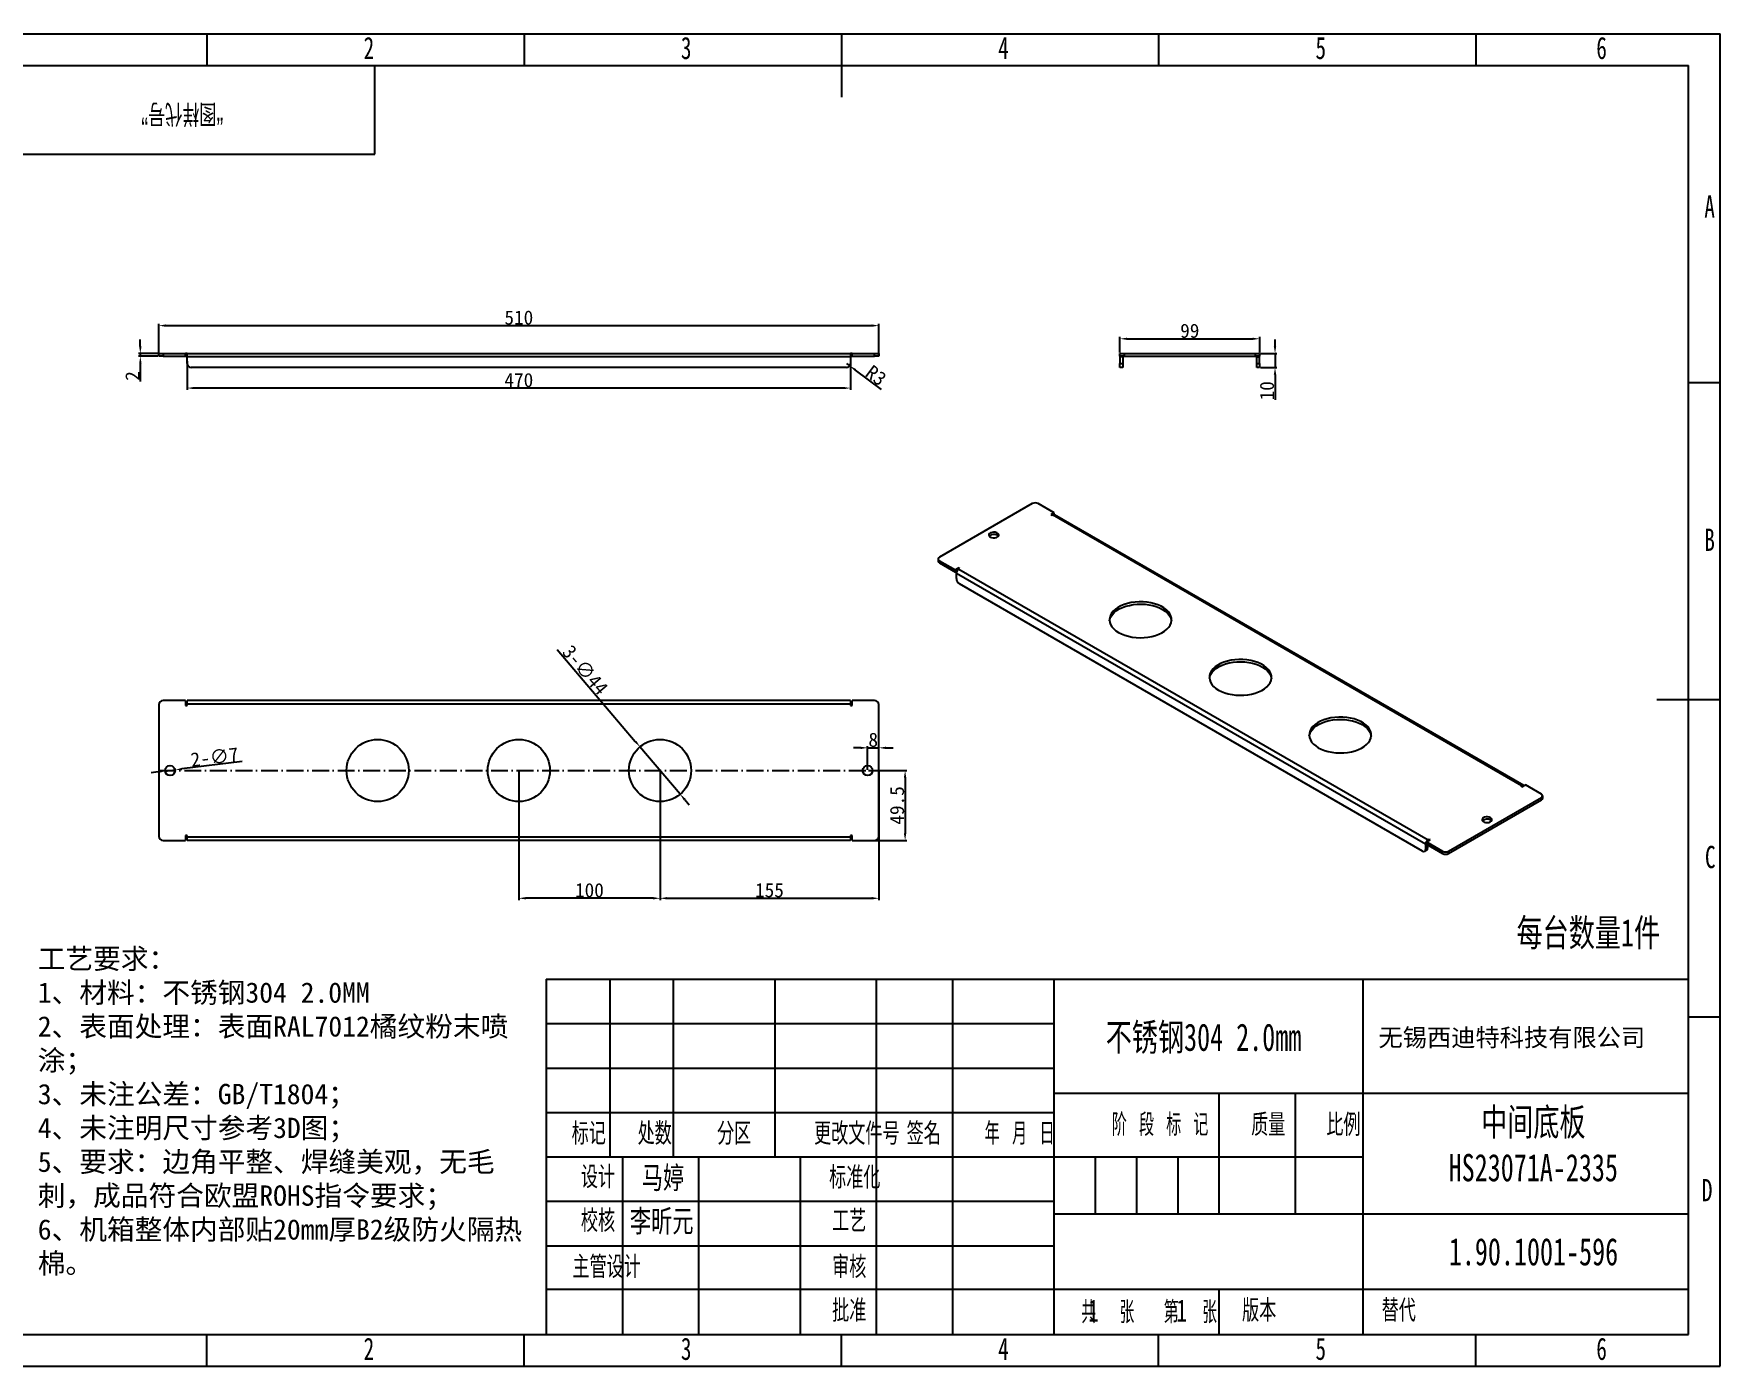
# Model space of a CAD drawing. Header units: millimetres. Extents: x -14348 to 6039, y -1826 to 2921.
# Drawn here: x 4844 to 6039, y -512 to 432 of the extents above; entities that cross this region are included whole.
import ezdxf

# ---------------------------------------------------------------- set-up
doc = ezdxf.new("R2010")
doc.units = ezdxf.units.MM
doc.linetypes.add('ACAD_ISO10W100', pattern=[18, 12, -3, 0, -3])
doc.layers.add('图框', color=7, linetype='Continuous')
doc.layers.add('标注', color=3, linetype='Continuous')
doc.layers.add('文字层', color=3, linetype='Continuous', lineweight=25)
doc.layers.add('粗实线层', color=7, linetype='Continuous', lineweight=25)
doc.styles.add('SLDTEXTSTYLE0', font='TXT', dxfattribs={"width": 0.7, "bigfont": 'bigfont'})
doc.styles.add('SLDTEXTSTYLE1', font='TXT', dxfattribs={"width": 0.6, "bigfont": 'bigfont'})
doc.styles.add('SLDTEXTSTYLE2', font='TXT', dxfattribs={"width": 0.614286, "bigfont": 'bigfont'})
doc.styles.add('SLDTEXTSTYLE3', font='TXT', dxfattribs={"width": 0.62, "bigfont": 'bigfont'})
doc.styles.add('SLDTEXTSTYLE5', font='TXT', dxfattribs={"width": 0.7})
doc.dimstyles.new('ISO-25', dxfattribs={"dimtxt": 10, "dimasz": 5, "dimexe": 1.25, "dimexo": 0.625, "dimtad": 1, "dimdsep": 46, "dimtxsty": 'Standard', "dimcen": 2.5, "dimadec": 0, "dimazin": 0, "dimtfac": 1, "dimtmove": 0, "dimatfit": 3, "dimfxl": 1, "dimarcsym": 0})

# ---------------------------------------------------------------- blocks, each defined once
blk = doc.blocks.new('*D105')
at = {"layer": 'Defpoints', "color": 0, "transparency": 16777216}
for p in [(5442.7, 225.3), (4932.7, 203.6), (5442.7, 203.6)]:
    blk.add_point(p, dxfattribs=at)
at = {"layer": '标注', "color": 0, "lineweight": -2, "transparency": 16777216}
for p, q in [((4932.7, 204.2), (4932.7, 226.6)), ((4937.7, 225.3), (5437.7, 225.3)), ((5442.7, 204.2), (5442.7, 226.6))]:
    blk.add_line(p, q, dxfattribs=at)
at = {"layer": '标注', "color": 0, "transparency": 16777216}
for points in [[(4937.7, 226.2), (4937.7, 224.5), (4932.7, 225.3)], [(5437.7, 226.2), (5437.7, 224.5), (5442.7, 225.3)]]:
    blk.add_solid(points, dxfattribs=at)
at = {"layer": '标注', "color": 0, "transparency": 16777216, "insert": (5187.7, 231), "char_height": 10, "attachment_point": 5}
blk.add_mtext('510', dxfattribs=at)
blk = doc.blocks.new('*D106')
at = {"layer": 'Defpoints', "color": 0, "transparency": 16777216}
for p in [(4952.7, 200.9), (5422.7, 200.9), (4952.7, 181.1)]:
    blk.add_point(p, dxfattribs=at)
at = {"layer": '标注', "color": 0, "lineweight": -2, "transparency": 16777216}
for p, q in [((4952.7, 200.2), (4952.7, 179.8)), ((5422.7, 200.2), (5422.7, 179.8)), ((5417.7, 181.1), (4957.7, 181.1))]:
    blk.add_line(p, q, dxfattribs=at)
at = {"layer": '标注', "color": 0, "transparency": 16777216}
for points in [[(4957.7, 181.9), (4957.7, 180.3), (4952.7, 181.1)], [(5417.7, 181.9), (5417.7, 180.3), (5422.7, 181.1)]]:
    blk.add_solid(points, dxfattribs=at)
at = {"layer": '标注', "color": 0, "transparency": 16777216, "insert": (5187.7, 186.7), "char_height": 10, "attachment_point": 5}
blk.add_mtext('470', dxfattribs=at)
blk = doc.blocks.new('*D107')
at = {"layer": 'Defpoints', "color": 0, "transparency": 16777216}
for p in [(4919.6, 203.6), (4932.7, 205.6), (4932.7, 203.6)]:
    blk.add_point(p, dxfattribs=at)
at = {"layer": '标注', "color": 0, "lineweight": -2, "transparency": 16777216}
for p, q in [((4919.6, 210.6), (4919.6, 215.6)), ((4932.1, 205.6), (4918.4, 205.6)), ((4932.1, 203.6), (4918.4, 203.6)), ((4919.6, 205.6), (4919.6, 203.6)), ((4919.6, 198.6), (4919.6, 185.7))]:
    blk.add_line(p, q, dxfattribs=at)
at = {"layer": '标注', "color": 0, "transparency": 16777216}
for points in [[(4918.8, 210.6), (4920.5, 210.6), (4919.6, 205.6)], [(4918.8, 198.6), (4920.5, 198.6), (4919.6, 203.6)]]:
    blk.add_solid(points, dxfattribs=at)
at = {"layer": '标注', "color": 0, "transparency": 16777216, "insert": (4914, 189.7), "char_height": 10, "attachment_point": 5, "rotation": 90}
blk.add_mtext('2', dxfattribs=at)
blk = doc.blocks.new('*D108')
at = {"layer": 'Defpoints', "color": 0, "transparency": 16777216}
for p in [(5419.7, 198.6), (5422.1, 196.8)]:
    blk.add_point(p, dxfattribs=at)
at = {"layer": '标注', "color": 0, "lineweight": -2, "transparency": 16777216}
for p, q in [((5419.7, 198.6), (5422.1, 196.8)), ((5444.5, 180.1), (5426.1, 193.8))]:
    blk.add_line(p, q, dxfattribs=at)
at = {"layer": '标注', "color": 0, "transparency": 16777216}
blk.add_solid([(5426.6, 194.5), (5425.6, 193.2), (5422.1, 196.8)], dxfattribs=at)
at = {"layer": '标注', "color": 0, "transparency": 16777216, "insert": (5440.7, 190), "char_height": 10, "attachment_point": 5, "rotation": 323.2207}
blk.add_mtext('R3', dxfattribs=at)
blk = doc.blocks.new('*D109')
at = {"layer": 'Defpoints', "color": 0, "transparency": 16777216}
for p in [(5712.4, 216), (5613.4, 205.6), (5712.4, 205.6)]:
    blk.add_point(p, dxfattribs=at)
at = {"layer": '标注', "color": 0, "lineweight": -2, "transparency": 16777216}
for p, q in [((5613.4, 206.2), (5613.4, 217.3)), ((5618.4, 216), (5707.4, 216)), ((5712.4, 206.2), (5712.4, 217.3))]:
    blk.add_line(p, q, dxfattribs=at)
at = {"layer": '标注', "color": 0, "transparency": 16777216}
for points in [[(5618.4, 216.8), (5618.4, 215.2), (5613.4, 216)], [(5707.4, 216.8), (5707.4, 215.2), (5712.4, 216)]]:
    blk.add_solid(points, dxfattribs=at)
at = {"layer": '标注', "color": 0, "transparency": 16777216, "insert": (5662.9, 221.6), "char_height": 10, "attachment_point": 5}
blk.add_mtext('99', dxfattribs=at)
blk = doc.blocks.new('*D110')
at = {"layer": 'Defpoints', "color": 0, "transparency": 16777216}
for p in [(5712.4, 205.6), (5712.4, 195.6), (5723.3, 195.6)]:
    blk.add_point(p, dxfattribs=at)
at = {"layer": '标注', "color": 0, "lineweight": -2, "transparency": 16777216}
for p, q in [((5723.3, 210.6), (5723.3, 215.6)), ((5713, 205.6), (5724.5, 205.6)), ((5723.3, 205.6), (5723.3, 195.6)), ((5713, 195.6), (5724.5, 195.6)), ((5723.3, 190.6), (5723.3, 172.7))]:
    blk.add_line(p, q, dxfattribs=at)
at = {"layer": '标注', "color": 0, "transparency": 16777216}
for points in [[(5722.4, 210.6), (5724.1, 210.6), (5723.3, 205.6)], [(5722.4, 190.6), (5724.1, 190.6), (5723.3, 195.6)]]:
    blk.add_solid(points, dxfattribs=at)
at = {"layer": '标注', "color": 0, "transparency": 16777216, "insert": (5717.6, 179.2), "char_height": 10, "attachment_point": 5, "rotation": 90}
blk.add_mtext('10', dxfattribs=at)
blk = doc.blocks.new('*D111')
at = {"layer": 'Defpoints', "color": 0, "transparency": 16777216}
for p in [(5287.7, -89.8), (5442.7, -89.8), (5442.7, -180.3)]:
    blk.add_point(p, dxfattribs=at)
at = {"layer": '标注', "color": 0, "lineweight": -2, "transparency": 16777216}
for p, q in [((5287.7, -90.4), (5287.7, -181.5)), ((5442.7, -90.4), (5442.7, -181.5)), ((5292.7, -180.3), (5437.7, -180.3))]:
    blk.add_line(p, q, dxfattribs=at)
at = {"layer": '标注', "color": 0, "transparency": 16777216}
for points in [[(5292.7, -179.4), (5292.7, -181.1), (5287.7, -180.3)], [(5437.7, -179.4), (5437.7, -181.1), (5442.7, -180.3)]]:
    blk.add_solid(points, dxfattribs=at)
at = {"layer": '标注', "color": 0, "transparency": 16777216, "insert": (5365.2, -174.6), "char_height": 10, "attachment_point": 5}
blk.add_mtext('155', dxfattribs=at)
blk = doc.blocks.new('*D112')
at = {"layer": 'Defpoints', "color": 0, "transparency": 16777216}
for p in [(5442.7, -73.7), (5434.7, -89.8), (5442.7, -89.8)]:
    blk.add_point(p, dxfattribs=at)
at = {"layer": '标注', "color": 0, "lineweight": -2, "transparency": 16777216}
for p, q in [((5429.7, -73.7), (5424.7, -73.7)), ((5434.7, -89.2), (5434.7, -72.5)), ((5434.7, -73.7), (5442.7, -73.7)), ((5442.7, -89.2), (5442.7, -72.5)), ((5447.7, -73.7), (5452.7, -73.7))]:
    blk.add_line(p, q, dxfattribs=at)
at = {"layer": '标注', "color": 0, "transparency": 16777216}
for points in [[(5429.7, -72.9), (5429.7, -74.6), (5434.7, -73.7)], [(5447.7, -72.9), (5447.7, -74.6), (5442.7, -73.7)]]:
    blk.add_solid(points, dxfattribs=at)
at = {"layer": '标注', "color": 0, "transparency": 16777216, "insert": (5438.7, -68.1), "char_height": 10, "attachment_point": 5}
blk.add_mtext('8', dxfattribs=at)
blk = doc.blocks.new('*D113')
at = {"layer": 'Defpoints', "color": 0, "transparency": 16777216}
for p in [(5434.7, -89.8), (5431.7, -139.3), (5461.3, -139.3)]:
    blk.add_point(p, dxfattribs=at)
at = {"layer": '标注', "color": 0, "lineweight": -2, "transparency": 16777216}
for p, q in [((5435.3, -89.8), (5462.5, -89.8)), ((5461.3, -94.8), (5461.3, -134.3)), ((5432.3, -139.3), (5462.5, -139.3))]:
    blk.add_line(p, q, dxfattribs=at)
at = {"layer": '标注', "color": 0, "transparency": 16777216}
for points in [[(5460.4, -94.8), (5462.1, -94.8), (5461.3, -89.8)], [(5460.4, -134.3), (5462.1, -134.3), (5461.3, -139.3)]]:
    blk.add_solid(points, dxfattribs=at)
at = {"layer": '标注', "color": 0, "transparency": 16777216, "insert": (5455.6, -114.5), "char_height": 10, "attachment_point": 5, "rotation": 90}
blk.add_mtext('49.5', dxfattribs=at)
blk = doc.blocks.new('*D114')
at = {"layer": 'Defpoints', "color": 0, "transparency": 16777216}
for p in [(5273.5, -73), (5301.9, -106.5)]:
    blk.add_point(p, dxfattribs=at)
at = {"layer": '标注', "color": 0, "lineweight": -2, "transparency": 16777216}
for p, q in [((5214.9, -4), (5270.2, -69.2)), ((5301.9, -106.5), (5273.5, -73)), ((5305.2, -110.4), (5308.4, -114.2))]:
    blk.add_line(p, q, dxfattribs=at)
at = {"layer": '标注', "color": 0, "transparency": 16777216}
for points in [[(5270.9, -68.7), (5269.6, -69.7), (5273.5, -73)], [(5305.8, -109.8), (5304.5, -110.9), (5301.9, -106.5)]]:
    blk.add_solid(points, dxfattribs=at)
at = {"layer": '标注', "color": 0, "transparency": 16777216, "insert": (5234.7, -18.6), "char_height": 10, "attachment_point": 5, "rotation": 310.3334}
blk.add_mtext('3-∅44', dxfattribs=at)
blk = doc.blocks.new('*D115')
at = {"layer": 'Defpoints', "color": 0, "transparency": 16777216}
for p in [(4937.2, -90.2), (4944.2, -89.4)]:
    blk.add_point(p, dxfattribs=at)
at = {"layer": '标注', "color": 0, "lineweight": -2, "transparency": 16777216}
for p, q in [((4991.7, -83.5), (4949.1, -88.7)), ((4932.3, -90.8), (4927.3, -91.4)), ((4937.2, -90.2), (4944.2, -89.4))]:
    blk.add_line(p, q, dxfattribs=at)
at = {"layer": '标注', "color": 0, "transparency": 16777216}
for points in [[(4932.2, -90), (4932.4, -91.6), (4937.2, -90.2)], [(4949, -87.9), (4949.2, -89.6), (4944.2, -89.4)]]:
    blk.add_solid(points, dxfattribs=at)
at = {"layer": '标注', "color": 0, "transparency": 16777216, "insert": (4972.2, -80.2), "char_height": 10, "attachment_point": 5, "rotation": 6.9793}
blk.add_mtext('2-∅7', dxfattribs=at)
blk = doc.blocks.new('*D116')
at = {"layer": 'Defpoints', "color": 0, "transparency": 16777216}
for p in [(5187.7, -89.8), (5287.7, -89.8), (5187.7, -180.3)]:
    blk.add_point(p, dxfattribs=at)
at = {"layer": '标注', "color": 0, "lineweight": -2, "transparency": 16777216}
for p, q in [((5187.7, -90.4), (5187.7, -181.5)), ((5287.7, -90.4), (5287.7, -181.5)), ((5282.7, -180.3), (5192.7, -180.3))]:
    blk.add_line(p, q, dxfattribs=at)
at = {"layer": '标注', "color": 0, "transparency": 16777216}
for points in [[(5192.7, -179.4), (5192.7, -181.1), (5187.7, -180.3)], [(5282.7, -179.4), (5282.7, -181.1), (5287.7, -180.3)]]:
    blk.add_solid(points, dxfattribs=at)
at = {"layer": '标注', "color": 0, "transparency": 16777216, "insert": (5237.7, -174.6), "char_height": 10, "attachment_point": 5}
blk.add_mtext('100', dxfattribs=at)

msp = doc.modelspace()

# ---------------------------------------------------------------- linework, layer by layer
at = {"color": 7, "linetype": 'Continuous', "lineweight": 25}
for p, q in [((4932.707, 203.617), (4932.707, 205.617)), ((4932.707, 205.617), (4935.707, 205.617)), ((4935.707, 203.617), (4932.707, 203.617)), ((4935.707, 205.617), (4935.707, 203.617)), ((4935.707, 205.617), (4951.707, 205.617)), ((4935.707, 203.617), (4951.707, 203.617)), ((4951.707, 203.617), (4951.707, 205.617)), ((4952.707, 205.617), (4951.707, 205.617)), ((4951.707, 203.617), (4952.707, 203.617)), ((4952.707, 203.117), (4952.707, 205.617)), ((4952.707, 205.617), (5422.707, 205.617)), ((5422.707, 203.117), (4952.707, 203.117)), ((4952.707, 198.617), (4952.707, 203.117)), ((5422.707, 205.617), (5422.707, 203.117)), ((5423.707, 205.617), (5422.707, 205.617)), ((5422.707, 203.617), (5423.707, 203.617)), ((5422.707, 203.117), (5422.707, 198.617)), ((5423.707, 203.617), (5423.707, 205.617)), ((5423.707, 205.617), (5439.707, 205.617)), ((5423.707, 203.617), (5439.707, 203.617)), ((5439.707, 203.617), (5439.707, 205.617)), ((5439.707, 205.617), (5442.707, 205.617)), ((5442.707, 203.617), (5439.707, 203.617)), ((5442.707, 205.617), (5442.707, 203.617)), ((5613.384, 203.617), (5613.384, 205.617)), ((5613.384, 205.617), (5616.384, 205.617)), ((5616.384, 203.617), (5613.384, 203.617)), ((5615.384, 203.117), (5613.384, 203.117)), ((5613.384, 203.117), (5613.384, 198.617)), ((5615.384, 203.117), (5615.384, 198.617)), ((5616.384, 205.617), (5616.384, 203.617)), ((5616.384, 205.617), (5709.384, 205.617)), ((5616.384, 203.617), (5709.384, 203.617)), ((5709.384, 203.617), (5709.384, 205.617)), ((5709.384, 205.617), (5712.384, 205.617)), ((5712.384, 203.617), (5709.384, 203.617)), ((5710.384, 203.117), (5712.384, 203.117)), ((5710.384, 198.617), (5710.384, 203.117)), ((5712.384, 205.617), (5712.384, 203.617)), ((5712.384, 198.617), (5712.384, 203.117)), ((5419.707, 195.617), (4955.707, 195.617)), ((5613.384, 198.617), (5615.384, 198.617)), ((5613.384, 195.617), (5613.384, 198.617)), ((5615.384, 195.617), (5613.384, 195.617)), ((5615.384, 198.617), (5615.384, 195.617)), ((5710.384, 198.617), (5712.384, 198.617)), ((5710.384, 195.617), (5710.384, 198.617)), ((5712.384, 195.617), (5710.384, 195.617)), ((5712.384, 198.617), (5712.384, 195.617)), ((5551.324, 99.249), (5485.563, 61.286)), ((5566.881, 92.717), (5555.567, 99.249)), ((5566.881, 92.717), (5564.406, 91.289)), ((5564.406, 91.289), (5565.113, 90.88)), ((5565.113, 90.88), (5565.82, 91.289)), ((5898.16, -100.567), (5565.82, 91.289)), ((5566.881, 91.493), (5566.881, 92.717)), ((5899.41, -100.443), (5567.07, 91.412)), ((5484.685, 60.061), (5484.685, 58.428)), ((5485.563, 58.836), (5496.877, 52.305)), ((5485.563, 58.836), (5485.563, 57.203)), ((5485.563, 57.203), (5496.877, 50.672)), ((5499.352, 53.734), (5496.877, 52.305)), ((5496.877, 50.672), (5496.877, 52.305)), ((5496.877, 50.672), (5497.938, 51.284)), ((5829.924, -142), (5497.584, 49.856)), ((5497.584, 46.181), (5497.584, 49.856)), ((5500.059, 53.326), (5499.352, 53.734)), ((5499.352, 52.917), (5499.352, 53.734)), ((5499.352, 52.917), (5500.059, 53.326)), ((5499.352, 52.917), (5831.692, -138.938)), ((5827.803, -146.9), (5499.706, 42.507)), ((4932.707, -43.277), (4932.707, -136.277)), ((4951.707, -40.277), (4935.707, -40.277)), ((4951.707, -40.277), (4951.707, -43.777)), ((4951.707, -43.777), (4952.707, -43.777)), ((4952.707, -42.777), (4952.707, -40.277)), ((5422.707, -40.277), (4952.707, -40.277)), ((4952.707, -43.777), (4952.707, -42.777)), ((5422.707, -42.777), (4952.707, -42.777)), ((5422.707, -40.277), (5422.707, -42.777)), ((5422.707, -42.777), (5422.707, -43.777)), ((5422.707, -43.777), (5423.707, -43.777)), ((5423.707, -43.777), (5423.707, -40.277)), ((5439.707, -40.277), (5423.707, -40.277)), ((5442.707, -136.277), (5442.707, -43.277)), ((5898.16, -100.567), (5897.453, -100.975)), ((5897.453, -100.975), (5898.16, -101.384)), ((5898.16, -101.384), (5900.635, -99.955)), ((5898.16, -101.384), (5898.16, -100.567)), ((5911.949, -106.486), (5900.635, -99.955)), ((5846.188, -146.898), (5911.949, -108.935)), ((5846.188, -148.531), (5911.949, -110.568)), ((5911.949, -110.568), (5911.949, -108.935)), ((5912.827, -109.344), (5912.827, -107.711)), ((4935.707, -139.277), (4951.707, -139.277)), ((4952.707, -135.777), (4951.707, -135.777)), ((4951.707, -135.777), (4951.707, -139.277)), ((4952.707, -136.777), (4952.707, -135.777)), ((4952.707, -136.777), (5422.707, -136.777)), ((4952.707, -139.277), (4952.707, -136.777)), ((5422.707, -139.277), (4952.707, -139.277)), ((5423.707, -135.777), (5422.707, -135.777)), ((5422.707, -135.777), (5422.707, -136.777)), ((5422.707, -136.777), (5422.707, -139.277)), ((5423.707, -139.277), (5423.707, -135.777)), ((5423.707, -139.277), (5439.707, -139.277)), ((5830.632, -141.592), (5829.924, -142)), ((5829.924, -142), (5829.924, -145.675)), ((5830.632, -140.367), (5833.106, -138.938)), ((5830.632, -140.367), (5841.945, -146.898)), ((5830.632, -142), (5830.632, -140.367)), ((5830.632, -142), (5841.945, -148.531)), ((5831.339, -142.408), (5831.339, -144.858)), ((5832.399, -138.53), (5831.692, -138.938)), ((5831.692, -139.755), (5831.692, -138.938)), ((5833.106, -138.938), (5832.399, -138.53)), ((5832.399, -139.347), (5832.399, -138.53)), ((5829.303, -147.048), (5830.717, -146.232)), ((5829.924, -145.675), (5831.339, -144.858)), ((5841.945, -148.531), (5841.945, -146.898)), ((5846.188, -146.898), (5846.188, -148.531))]:
    msp.add_line(p, q, dxfattribs=at)
at = {"color": 7, "linetype": 'Continuous', "lineweight": 25, "flags": 128}
for points in [[(5613.434, 203.617), (5613.432, 203.605), (5613.384, 203.117)], [(5712.384, 203.117), (5712.336, 203.605), (5712.333, 203.617)], [(5521.626, 75.573), (5522.564, 75.186), (5523.668, 74.997), (5524.819, 75.024), (5525.892, 75.266), (5526.772, 75.696), (5527.361, 76.267), (5527.598, 76.918), (5527.455, 77.578), (5526.949, 78.176), (5526.134, 78.646), (5525.099, 78.938), (5523.956, 79.02), (5522.828, 78.884), (5521.839, 78.543), (5521.094, 78.036), (5520.675, 77.416), (5520.628, 76.752), (5520.956, 76.114), (5521.626, 75.573)], [(5526.576, 76.797), (5527.245, 76.256), (5527.302, 76.185)], [(5612.489, 8.015), (5614.606, 6.94), (5616.944, 6.031), (5619.464, 5.301), (5622.125, 4.764), (5624.883, 4.427), (5627.693, 4.297), (5630.509, 4.375), (5633.284, 4.661), (5635.973, 5.149), (5638.533, 5.831), (5640.92, 6.697), (5643.095, 7.732), (5645.024, 8.919), (5646.673, 10.239), (5648.017, 11.669), (5649.033, 13.187), (5649.704, 14.768), (5650.02, 16.385), (5649.975, 18.012), (5649.57, 19.623), (5648.811, 21.19), (5647.711, 22.689), (5646.289, 24.094), (5644.567, 25.382), (5642.573, 26.533), (5640.341, 27.527), (5637.907, 28.348), (5635.312, 28.983), (5632.596, 29.421), (5629.807, 29.655), (5626.988, 29.681), (5624.187, 29.499), (5621.449, 29.111), (5618.819, 28.525), (5616.341, 27.749), (5614.055, 26.797), (5611.998, 25.684), (5610.206, 24.428), (5608.706, 23.05), (5607.524, 21.572), (5606.678, 20.02), (5606.184, 18.418), (5606.048, 16.792), (5606.274, 15.17), (5606.857, 13.578), (5607.788, 12.041), (5609.052, 10.587), (5610.627, 9.237), (5612.489, 8.015)], [(5606.091, 16.179), (5606.386, 17.59), (5607.058, 19.171), (5608.074, 20.689), (5609.417, 22.119), (5611.067, 23.439), (5612.996, 24.626), (5615.171, 25.661), (5617.558, 26.527), (5620.117, 27.209), (5622.807, 27.697), (5625.582, 27.983), (5628.398, 28.061), (5631.208, 27.931), (5633.966, 27.594), (5636.627, 27.057), (5639.147, 26.327), (5641.485, 25.418), (5643.602, 24.343)], [(5643.602, 24.343), (5645.463, 23.121), (5647.039, 21.771), (5648.303, 20.317), (5649.234, 18.78), (5649.817, 17.188), (5650, 16.179)], [(5683.2, -32.805), (5685.317, -33.88), (5687.654, -34.79), (5690.174, -35.519), (5692.835, -36.057), (5695.593, -36.393), (5698.403, -36.524), (5701.219, -36.445), (5703.995, -36.16), (5706.684, -35.672), (5709.243, -34.989), (5711.63, -34.124), (5713.806, -33.089), (5715.734, -31.902), (5717.384, -30.582), (5718.728, -29.151), (5719.744, -27.633), (5720.415, -26.053), (5720.731, -24.435), (5720.685, -22.808), (5720.28, -21.198), (5719.522, -19.63), (5718.422, -18.132), (5716.999, -16.727), (5715.277, -15.438), (5713.284, -14.287), (5711.052, -13.293), (5708.618, -12.472), (5706.022, -11.837), (5703.307, -11.399), (5700.517, -11.165), (5697.699, -11.139), (5694.897, -11.321), (5692.159, -11.709), (5689.53, -12.295), (5687.051, -13.071), (5684.765, -14.024), (5682.709, -15.137), (5680.916, -16.393), (5679.417, -17.771), (5678.234, -19.248), (5677.389, -20.801), (5676.894, -22.403), (5676.759, -24.028), (5676.985, -25.651), (5677.568, -27.243), (5678.499, -28.779), (5679.763, -30.234), (5681.338, -31.583), (5683.2, -32.805)], [(5676.802, -24.641), (5677.097, -23.23), (5677.768, -21.65), (5678.784, -20.132), (5680.128, -18.701), (5681.778, -17.381), (5683.706, -16.194), (5685.882, -15.159), (5688.269, -14.293), (5690.828, -13.611), (5693.517, -13.123), (5696.293, -12.837), (5699.109, -12.759), (5701.919, -12.89), (5704.677, -13.226), (5707.338, -13.764), (5709.858, -14.493), (5712.195, -15.403), (5714.312, -16.477)], [(5714.312, -16.477), (5716.174, -17.7), (5717.75, -19.049), (5719.013, -20.504), (5719.944, -22.04), (5720.528, -23.632), (5720.711, -24.641)], [(5753.91, -73.626), (5756.027, -74.7), (5758.365, -75.61), (5760.885, -76.34), (5763.546, -76.877), (5766.304, -77.214), (5769.114, -77.344), (5771.93, -77.266), (5774.705, -76.98), (5777.395, -76.492), (5779.954, -75.81), (5782.341, -74.944), (5784.517, -73.909), (5786.445, -72.722), (5788.095, -71.402), (5789.439, -69.972), (5790.454, -68.454), (5791.126, -66.873), (5791.441, -65.256), (5791.396, -63.629), (5790.991, -62.018), (5790.232, -60.451), (5789.133, -58.952), (5787.71, -57.547), (5785.988, -56.259), (5783.994, -55.108), (5781.763, -54.114), (5779.329, -53.292), (5776.733, -52.658), (5774.018, -52.22), (5771.228, -51.986), (5768.409, -51.96), (5765.608, -52.142), (5762.87, -52.529), (5760.24, -53.116), (5757.762, -53.892), (5755.476, -54.844), (5753.42, -55.957), (5751.627, -57.213), (5750.127, -58.591), (5748.945, -60.069), (5748.1, -61.621), (5747.605, -63.223), (5747.47, -64.849), (5747.695, -66.471), (5748.278, -68.063), (5749.21, -69.599), (5750.473, -71.054), (5752.049, -72.404), (5753.91, -73.626)], [(5747.512, -65.462), (5747.808, -64.051), (5748.479, -62.47), (5749.495, -60.952), (5750.839, -59.521), (5752.489, -58.202), (5754.417, -57.015), (5756.593, -55.98), (5758.98, -55.114), (5761.539, -54.431), (5764.228, -53.943), (5767.004, -53.658), (5769.819, -53.58), (5772.629, -53.71), (5775.388, -54.047), (5778.048, -54.584), (5780.568, -55.314), (5782.906, -56.223), (5785.023, -57.298)], [(5785.023, -57.298), (5786.885, -58.52), (5788.46, -59.87), (5789.724, -61.324), (5790.655, -62.86), (5791.238, -64.453), (5791.421, -65.462)], [(5875.886, -123.223), (5874.949, -122.836), (5873.844, -122.646), (5872.693, -122.674), (5871.62, -122.916), (5870.741, -123.345), (5870.151, -123.917), (5869.914, -124.568), (5870.057, -125.228), (5870.563, -125.825), (5871.378, -126.296), (5872.413, -126.588), (5873.556, -126.67), (5874.684, -126.534), (5875.674, -126.193), (5876.418, -125.686), (5876.837, -125.066), (5876.885, -124.401), (5876.556, -123.764), (5875.886, -123.223)], [(5875.886, -124.856), (5876.556, -125.397), (5876.613, -125.468)]]:
    msp.add_lwpolyline(points, dxfattribs=at)
at = {"color": 7, "linetype": 'Continuous', "lineweight": 25}
for centre, radius in [((5087.707, -89.777), 22), ((5187.707, -89.777), 22), ((5287.707, -89.777), 22), ((4940.707, -89.777), 3.5), ((5434.707, -89.777), 3.5)]:
    msp.add_circle(centre, radius, dxfattribs=at)
for centre, radius, start, end in [((5615.884, 203.117), 0.5, 90, 180), ((5709.884, 203.117), 0.5, 0, 90), ((4955.707, 198.617), 3, 180, 270), ((5419.707, 198.617), 3, 270, 0), ((5553.446, 95.155), 4.611, 62.609672, 117.390328), ((5566.552, 90.266), 1.257, 65.692881, 125.617577), ((5524.15, 72.667), 4.79, 59.572707, 132.738023), ((5486.028, 60.061), 1.31, 110.783421, 249.216579), ((5486.186, 58.578), 1.509, 185.694799, 245.625342), ((5501.422, 49.681), 3.842, 122.605478, 177.394522), ((5502.19, 46.391), 4.61, 182.605478, 237.394522), ((4935.707, -43.277), 3, 90, 180), ((5439.707, -43.277), 3, 0, 90), ((5898.867, -101.495), 1.167, 52.690275, 127.305693), ((5911.484, -107.711), 1.31, 290.783421, 69.216579), ((5911.326, -109.194), 1.509, 294.374658, 354.305201), ((5873.461, -128.986), 4.79, 59.572707, 132.738023), ((4935.707, -136.277), 3, 180, 270), ((5439.707, -136.277), 3, 270, 0), ((5833.762, -142.175), 3.842, 122.605478, 177.394522), ((5828.631, -145.884), 1.31, 230.796715, 9.214037), ((5829.912, -145.04), 1.439, 304.056351, 7.25583), ((5844.067, -142.804), 4.611, 242.609672, 297.390328), ((5844.067, -144.437), 4.611, 242.609672, 297.390328)]:
    msp.add_arc(centre, radius, start, end, dxfattribs=at)
at = {"layer": '图框'}
for p, q in [((4703.774, 432.072), (6038.606, 432.072)), ((4966.695, 432.072), (4966.695, 409.6)), ((5191.415, 432.072), (5191.415, 409.6)), ((5640.853, 432.072), (5640.853, 409.6)), ((5865.572, 432.072), (5865.572, 409.6)), ((6038.606, -511.748), (6038.606, 432.072)), ((6038.606, 184.881), (6016.134, 184.881)), ((5207.145, -269.052), (5566.695, -269.052)), ((6038.606, -264.557), (6016.134, -264.557)), ((5207.145, -300.512), (5566.695, -300.512)), ((5595.909, -363.434), (5595.909, -403.883)), ((5625.122, -363.434), (5625.122, -403.883)), ((5654.336, -363.434), (5654.336, -403.883)), ((4966.695, -511.748), (4966.695, -489.276)), ((5191.415, -511.748), (5191.415, -489.276)), ((5640.853, -511.748), (5640.853, -489.276)), ((5865.572, -511.748), (5865.572, -489.276)), ((4703.774, -511.748), (6038.606, -511.748))]:
    msp.add_line(p, q, dxfattribs=at)
at = {"layer": '图框', "lineweight": 25}
for p, q in [((5416.134, 432.072), (5416.134, 387.128)), ((6038.606, -39.838), (5993.662, -39.838)), ((5207.145, -237.591), (5207.145, -489.276)), ((5207.145, -237.591), (6016.134, -237.591)), ((5252.089, -237.591), (5252.089, -363.434)), ((5297.032, -237.591), (5297.032, -363.434)), ((5368.943, -237.591), (5368.943, -363.434)), ((5440.853, -237.591), (5440.853, -489.276)), ((5494.785, -237.591), (5494.785, -489.276)), ((5566.552, -237.357), (5566.716, -489.276)), ((5785.535, -237.591), (5785.535, -489.276)), ((5566.605, -318.255), (6016.043, -318.255)), ((5683.549, -318.179), (5683.549, -403.572)), ((5737.482, -318.49), (5737.482, -403.883)), ((5207.145, -331.973), (5566.695, -331.973)), ((5207.145, -363.434), (5566.695, -363.434)), ((5261.077, -363.434), (5261.077, -489.276)), ((5315.01, -363.434), (5315.01, -489.276)), ((5386.92, -363.434), (5386.92, -489.276)), ((5566.764, -363.434), (5785.535, -363.434)), ((5207.145, -394.894), (5566.695, -394.894)), ((5566.695, -403.883), (6016.134, -403.883)), ((5207.145, -426.355), (5566.695, -426.355)), ((5207.145, -457.069), (5566.695, -457.069)), ((5566.695, -457.069), (6016.134, -457.069)), ((5683.549, -457.069), (5683.549, -489.276)), ((4816.134, -489.276), (6016.134, -489.276)), ((5416.134, -511.748), (5416.134, -489.276))]:
    msp.add_line(p, q, dxfattribs=at)
at = {"layer": '图框', "linetype": 'Continuous', "lineweight": 25}
for p in [(4816.134, 409.6), (6016.134, -489.276)]:
    msp.add_line(p, (6016.134, 409.6), dxfattribs=at)
at = {"layer": '标注', "color": 1, "linetype": 'ACAD_ISO10W100'}
msp.add_line((4932.707, -89.777), (5442.707, -89.777), dxfattribs=at)
at = {"layer": '粗实线层'}
for p, q in [((5085.797, 346.679), (5085.797, 409.6)), ((4816.134, 346.679), (5085.797, 346.679))]:
    msp.add_line(p, q, dxfattribs=at)

# ---------------------------------------------------------------- texts
at = {"layer": '图框'}
for s, insert, char_height, attachment_point, style in [('2', (5081.502, 429.852), 15.73, 2, 'SLDTEXTSTYLE5'), ('3', (5306.221, 429.852), 15.73, 2, 'SLDTEXTSTYLE5'), ('4', (5530.94, 429.852), 15.73, 2, 'SLDTEXTSTYLE5'), ('5', (5755.659, 429.852), 15.73, 2, 'SLDTEXTSTYLE5'), ('6', (5954.547, 429.852), 15.73, 2, 'SLDTEXTSTYLE5'), ('A', (6031.056, 317.492), 15.73, 2, 'SLDTEXTSTYLE5'), ('B', (6031.056, 81.537), 15.73, 2, 'SLDTEXTSTYLE5'), ('C', (6031.537, -143.182), 15.73, 2, 'SLDTEXTSTYLE5'), ('{\\fSimSun|b0|i0|c134|p2;不锈钢304 2.0mm}', (5672.601, -268.979), 19.37025, 2, 'SLDTEXTSTYLE0'), ('阶 段 标 记', (5641.858, -332.848), 15.7303, 2, 'SLDTEXTSTYLE2'), ('质量', (5718.48, -332.848), 15.7303, 2, 'SLDTEXTSTYLE0'), ('比例', (5771.726, -332.848), 15.7303, 2, 'SLDTEXTSTYLE0'), ('标记', (5237.245, -339.087), 15.7303, 2, 'SLDTEXTSTYLE0'), ('处数', (5283.941, -339.087), 15.7303, 2, 'SLDTEXTSTYLE0'), ('分区', (5340.217, -339.087), 15.7303, 2, 'SLDTEXTSTYLE0'), ('更改文件号', (5427.085, -339.087), 15.7303, 2, 'SLDTEXTSTYLE0'), ('签名', (5474.455, -339.087), 15.7303, 2, 'SLDTEXTSTYLE0'), ('年 月 日', (5542.376, -339.087), 15.7303, 2, 'SLDTEXTSTYLE3'), ('设计', (5243.761, -369.914), 15.7303, 2, 'SLDTEXTSTYLE0'), ('{\\fSimSun|b0|i0|c134|p2;马婷}', (5289.797, -370.306), 15.73034, 2, 'SLDTEXTSTYLE0'), ('标准化', (5425.631, -370.213), 15.7303, 2, 'SLDTEXTSTYLE0'), ('D', (6029.301, -379.137), 15.73, 2, 'SLDTEXTSTYLE5'), ('校核', (5243.761, -400.831), 15.7303, 2, 'SLDTEXTSTYLE0'), ('工艺', (5421.687, -400.995), 15.7303, 2, 'SLDTEXTSTYLE0'), ('主管设计', (5249.869, -433.549), 15.7303, 2, 'SLDTEXTSTYLE0'), ('审核', (5421.687, -433.549), 15.7303, 2, 'SLDTEXTSTYLE0'), ('批准', (5421.698, -464.454), 15.7303, 2, 'SLDTEXTSTYLE0'), ('共  张', (5604.813, -465.628), 15.7303, 2, 'SLDTEXTSTYLE1'), ('1', (5590.932, -464.416), 15.73, 1, 'SLDTEXTSTYLE5'), ('第  张', (5663.364, -465.628), 15.7303, 2, 'SLDTEXTSTYLE1'), ('1', (5653.415, -464.416), 15.73, 1, 'SLDTEXTSTYLE5'), ('版本', (5712.039, -464.416), 15.7303, 2, 'SLDTEXTSTYLE0'), ('替代', (5798.788, -464.416), 15.7303, 1, 'SLDTEXTSTYLE0'), ('2', (5081.502, -491.496), 15.73, 2, 'SLDTEXTSTYLE5'), ('3', (5306.221, -491.496), 15.73, 2, 'SLDTEXTSTYLE5'), ('4', (5530.94, -491.496), 15.73, 2, 'SLDTEXTSTYLE5'), ('5', (5755.659, -491.496), 15.73, 2, 'SLDTEXTSTYLE5'), ('6', (5954.547, -491.496), 15.73, 2, 'SLDTEXTSTYLE5')]:
    msp.add_mtext(s, dxfattribs=dict(at, insert=insert, char_height=char_height, attachment_point=attachment_point, style=style))
at = {"layer": '图框', "insert": (4949.329, 367.599), "char_height": 15.7303, "attachment_point": 2, "rotation": 180, "style": 'SLDTEXTSTYLE0'}
msp.add_mtext('“图样代号”', dxfattribs=at)
at = {"layer": '图框', "attachment_point": 2, "style": 'SLDTEXTSTYLE0'}
for s, insert, char_height, width in [('{\\fSimSun|b0|i0|c134|p2;每台数量1件}', (5945.164, -194.939), 19.37025, 125.06256), ('{\\fSimSun|b0|i0|c134|p2;中间底板\\PHS23071A-2335}', (5906.191, -329.079), 19.37025, 125.06256), ('{\\fSimSun|b0|i0|c134|p2;李昕元}', (5288.874, -401.041), 15.73034, 60.7158), ('{\\fSimSun|b0|i0|c134|p2;1.90.1001-596}', (5906.329, -420.906), 19.37025, 125.06256)]:
    msp.add_mtext(s, dxfattribs=dict(at, insert=insert, char_height=char_height, width=width))
at = {"layer": '文字层', "attachment_point": 1}
for s, width, insert, char_height in [('{\\fSimSun|b0|i0|c134|p2;工艺要求：}\\P1{\\fSimSun|b0|i0|c134|p2;、材料：不锈钢304 2.0MM}\\P2{\\fSimSun|b0|i0|c134|p2;、表面处理：表面RAL7012橘纹粉末喷涂；}\\P3{\\fSimSun|b0|i0|c134|p2;、未注公差：}GB/T1804{\\fSimSun|b0|i0|c134|p2;；}\\P4{\\fSimSun|b0|i0|c134|p2;、未注明尺寸参考}3D{\\fSimSun|b0|i0|c134|p2;图；}\\P5{\\fSimSun|b0|i0|c134|p2;、要求：边角平整、焊缝美观，无毛刺，成品符合欧盟ROHS指令要求；\\P6、机箱整体内部贴20mm厚B2级防火隔热棉。}', 343.91279, (4846.996, -215.884), 14.37788), ('{\\fSimSun|b0|i0|c134|p2;无锡西迪特科技有限公司}', 630.36108, (5796.571, -272.592), 12.58427)]:
    msp.add_mtext_dynamic_manual_height_columns(s, width=width, gutter_width=17.5, heights=[0], dxfattribs=dict(at, insert=insert, char_height=char_height))

# ---------------------------------------------------------------- dimensions: what is measured, and where the dimension line sits
at = {"layer": '标注'}
for base, p1, p2, picture, middle in [((5442.707, 225.349), (4932.707, 203.617), (5442.707, 203.617), '*D105', (5187.707, 230.974)), ((5712.384, 216.014), (5613.384, 205.617), (5712.384, 205.617), '*D109', (5662.884, 221.639)), ((4952.707, 181.086), (5422.707, 200.867), (4952.707, 200.867), '*D106', (5187.707, 186.711)), ((5442.707, -73.745), (5434.707, -89.777), (5442.707, -89.777), '*D112', (5438.707, -68.12)), ((5187.707, -180.272), (5287.707, -89.777), (5187.707, -89.777), '*D116', (5237.707, -174.647)), ((5442.707, -180.272), (5287.707, -89.777), (5442.707, -89.777), '*D111', (5365.207, -174.647))]:
    dim = msp.add_linear_dim(base=base, p1=p1, p2=p2, dimstyle='ISO-25', dxfattribs=at)
    dim.commit()
    dim.dimension.update_dxf_attribs({"geometry": picture, "text_midpoint": middle})
for base, p1, p2, picture, middle in [((4919.627, 203.617), (4932.707, 205.617), (4932.707, 203.617), '*D107', (4914.002, 189.658)), ((5723.273, 195.617), (5712.384, 205.617), (5712.384, 195.617), '*D110', (5717.648, 179.158)), ((5461.263, -139.277), (5434.707, -89.777), (5431.707, -139.277), '*D113', (5455.638, -114.527))]:
    dim = msp.add_linear_dim(base=base, p1=p1, p2=p2, angle=90, dimstyle='ISO-25', dxfattribs=at)
    dim.commit()
    dim.dimension.update_dxf_attribs({"geometry": picture, "text_midpoint": middle})
dim = msp.add_radius_dim(center=(5419.707, 198.617), mpoint=(5422.109, 196.821), dimstyle='ISO-25', dxfattribs=at)
dim.commit()
dim.dimension.update_dxf_attribs({"geometry": '*D108', "text_midpoint": (5440.662, 189.975)})
dim = msp.add_diameter_dim_2p(p1=(5301.946, -106.547), p2=(5273.467, -73.006), text='3-<>', dimstyle='ISO-25', dxfattribs=at)
dim.commit()
dim.dimension.update_dxf_attribs({"geometry": '*D114', "text_midpoint": (5230.398, -22.28), "dimtype": 163})
dim = msp.add_diameter_dim_2p(p1=(4937.233, -90.202), p2=(4944.181, -89.352), text='2-<>', dimstyle='ISO-25', dxfattribs=at)
dim.commit()
dim.dimension.update_dxf_attribs({"geometry": '*D115', "text_midpoint": (4972.241, -80.25)})

doc.saveas('drawing.dxf')
